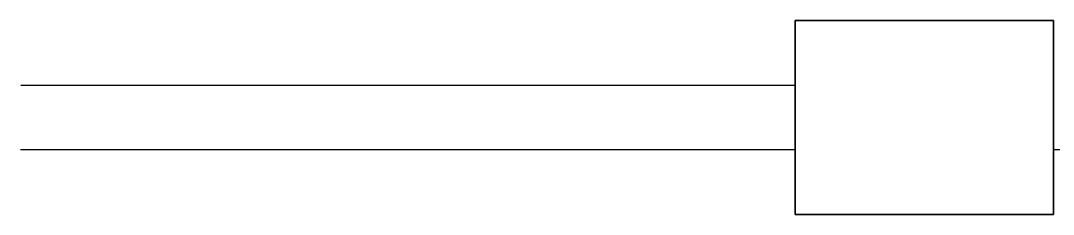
# Model space of a CAD drawing. Extents: x -19 to 297, y 0 to 420.
# Drawn here: x 141.17 to 149.17, y 248.27 to 249.77 of the extents above; entities that cross this region are included whole.
import ezdxf

# ---------------------------------------------------------------- set-up
doc = ezdxf.new("R2010")
doc.units = 0
doc.header["$MEASUREMENT"] = 0
doc.linetypes.add('K5LT_BASIC', pattern=[0])
doc.layers.add('Системный слой', color=7, linetype='Continuous')

# ---------------------------------------------------------------- blocks, each defined once
blk = doc.blocks.new('*U')
at = {"layer": 'Системный слой', "color": 5, "linetype": 'K5LT_BASIC'}
for p, q in [((149.1667, 249.7688), (147.1667, 249.7688)), ((147.1667, 249.7688), (147.1667, 248.2688)), ((149.1667, 248.2688), (149.1667, 249.7688)), ((147.1667, 248.2688), (149.1667, 248.2688))]:
    blk.add_line(p, q, dxfattribs=at)

msp = doc.modelspace()

# ---------------------------------------------------------------- linework, layer by layer
at = {"layer": 'Системный слой', "color": 5, "linetype": 'K5LT_BASIC'}
for p, q in [((147.1667, 249.7688), (147.1667, 248.2688)), ((147.1667, 249.7688), (149.1667, 249.7688)), ((149.1667, 249.7688), (147.1667, 249.7688)), ((147.1667, 248.2688), (147.1667, 249.7688)), ((147.1667, 249.7688), (147.1667, 248.2688)), ((147.1667, 249.7688), (149.1667, 249.7688)), ((149.1667, 249.7688), (149.1667, 248.2688)), ((149.1667, 249.7688), (149.1667, 248.2688)), ((149.1667, 249.7688), (149.1667, 248.2688)), ((141.1669, 249.2689), (147.1669, 249.2689)), ((147.1667, 248.7688), (141.1667, 248.7688)), ((155.1667, 248.7688), (149.1667, 248.7688)), ((147.1667, 248.2688), (149.1667, 248.2688)), ((147.1667, 248.2688), (149.1667, 248.2688)), ((149.1667, 248.2688), (147.1667, 248.2688)), ((147.1667, 248.2688), (149.1667, 248.2688)), ((148.4167, 248.2688), (147.6667, 248.2688)), ((148.4167, 248.2688), (147.6667, 248.2688)), ((148.667, 248.2692), (149.1667, 248.2688))]:
    msp.add_line(p, q, dxfattribs=at)

# ---------------------------------------------------------------- block references
at = {"layer": 'Системный слой'}
msp.add_blockref('*U', (0, 0), dxfattribs=at)
msp.add_blockref('*U', (0, 0), dxfattribs=at)
msp.add_blockref('*U', (0, 0), dxfattribs=at)
msp.add_blockref('*U', (0, 0), dxfattribs=at)
msp.add_blockref('*U', (0, 0), dxfattribs=at)
msp.add_blockref('*U', (0, 0), dxfattribs=at)
msp.add_blockref('*U', (0, 0), dxfattribs=at)
msp.add_blockref('*U', (0, 0), dxfattribs=at)
msp.add_blockref('*U', (0, 0), dxfattribs=at)
msp.add_blockref('*U', (0, 0), dxfattribs=at)
msp.add_blockref('*U', (0, 0), dxfattribs=at)
msp.add_blockref('*U', (0, 0), dxfattribs=at)
msp.add_blockref('*U', (0, 0), dxfattribs=at)
msp.add_blockref('*U', (0, 0), dxfattribs=at)
msp.add_blockref('*U', (0, 0), dxfattribs=at)
msp.add_blockref('*U', (0, 0), dxfattribs=at)
msp.add_blockref('*U', (0, 0), dxfattribs=at)
msp.add_blockref('*U', (0, 0), dxfattribs=at)
msp.add_blockref('*U', (0, 0), dxfattribs=at)
msp.add_blockref('*U', (0, 0), dxfattribs=at)
msp.add_blockref('*U', (0, 0), dxfattribs=at)
msp.add_blockref('*U', (0, 0), dxfattribs=at)
msp.add_blockref('*U', (0, 0), dxfattribs=at)
msp.add_blockref('*U', (0, 0), dxfattribs=at)
msp.add_blockref('*U', (0, 0), dxfattribs=at)
msp.add_blockref('*U', (0, 0), dxfattribs=at)
msp.add_blockref('*U', (0, 0), dxfattribs=at)
msp.add_blockref('*U', (0, 0), dxfattribs=at)
msp.add_blockref('*U', (0, 0), dxfattribs=at)
msp.add_blockref('*U', (0, 0), dxfattribs=at)
msp.add_blockref('*U', (0, 0), dxfattribs=at)
msp.add_blockref('*U', (0, 0), dxfattribs=at)
msp.add_blockref('*U', (0, 0), dxfattribs=at)
msp.add_blockref('*U', (0, 0), dxfattribs=at)
msp.add_blockref('*U', (0, 0), dxfattribs=at)
msp.add_blockref('*U', (0, 0), dxfattribs=at)
msp.add_blockref('*U', (0, 0), dxfattribs=at)
msp.add_blockref('*U', (0, 0), dxfattribs=at)
msp.add_blockref('*U', (0, 0), dxfattribs=at)
msp.add_blockref('*U', (0, 0), dxfattribs=at)
msp.add_blockref('*U', (0, 0), dxfattribs=at)
msp.add_blockref('*U', (0, 0), dxfattribs=at)
msp.add_blockref('*U', (0, 0), dxfattribs=at)
msp.add_blockref('*U', (0, 0), dxfattribs=at)
msp.add_blockref('*U', (0, 0), dxfattribs=at)
msp.add_blockref('*U', (0, 0), dxfattribs=at)
msp.add_blockref('*U', (0, 0), dxfattribs=at)
msp.add_blockref('*U', (0, 0), dxfattribs=at)
msp.add_blockref('*U', (0, 0), dxfattribs=at)
msp.add_blockref('*U', (0, 0), dxfattribs=at)
msp.add_blockref('*U', (0, 0), dxfattribs=at)
msp.add_blockref('*U', (0, 0), dxfattribs=at)
msp.add_blockref('*U', (0, 0), dxfattribs=at)
msp.add_blockref('*U', (0, 0), dxfattribs=at)
msp.add_blockref('*U', (0, 0), dxfattribs=at)
msp.add_blockref('*U', (0, 0), dxfattribs=at)
msp.add_blockref('*U', (0, 0), dxfattribs=at)
msp.add_blockref('*U', (0, 0), dxfattribs=at)
msp.add_blockref('*U', (0, 0), dxfattribs=at)
msp.add_blockref('*U', (0, 0), dxfattribs=at)
msp.add_blockref('*U', (0, 0), dxfattribs=at)
msp.add_blockref('*U', (0, 0), dxfattribs=at)
msp.add_blockref('*U', (0, 0), dxfattribs=at)
msp.add_blockref('*U', (0, 0), dxfattribs=at)
msp.add_blockref('*U', (0, 0), dxfattribs=at)
msp.add_blockref('*U', (0, 0), dxfattribs=at)
msp.add_blockref('*U', (0, 0), dxfattribs=at)
msp.add_blockref('*U', (0, 0), dxfattribs=at)
msp.add_blockref('*U', (0, 0), dxfattribs=at)
msp.add_blockref('*U', (0, 0), dxfattribs=at)
msp.add_blockref('*U', (0, 0), dxfattribs=at)
msp.add_blockref('*U', (0, 0), dxfattribs=at)
msp.add_blockref('*U', (0, 0), dxfattribs=at)
msp.add_blockref('*U', (0, 0), dxfattribs=at)
msp.add_blockref('*U', (0, 0), dxfattribs=at)
msp.add_blockref('*U', (0, 0), dxfattribs=at)
msp.add_blockref('*U', (0, 0), dxfattribs=at)
msp.add_blockref('*U', (0, 0), dxfattribs=at)
msp.add_blockref('*U', (0, 0), dxfattribs=at)
msp.add_blockref('*U', (0, 0), dxfattribs=at)
msp.add_blockref('*U', (0, 0), dxfattribs=at)
msp.add_blockref('*U', (0, 0), dxfattribs=at)
msp.add_blockref('*U', (0, 0), dxfattribs=at)
msp.add_blockref('*U', (0, 0), dxfattribs=at)
msp.add_blockref('*U', (0, 0), dxfattribs=at)
msp.add_blockref('*U', (0, 0), dxfattribs=at)
msp.add_blockref('*U', (0, 0), dxfattribs=at)
msp.add_blockref('*U', (0, 0), dxfattribs=at)
msp.add_blockref('*U', (0, 0), dxfattribs=at)
msp.add_blockref('*U', (0, 0), dxfattribs=at)
msp.add_blockref('*U', (0, 0), dxfattribs=at)
msp.add_blockref('*U', (0, 0), dxfattribs=at)
msp.add_blockref('*U', (0, 0), dxfattribs=at)
msp.add_blockref('*U', (0, 0), dxfattribs=at)
msp.add_blockref('*U', (0, 0), dxfattribs=at)
msp.add_blockref('*U', (0, 0), dxfattribs=at)
msp.add_blockref('*U', (0, 0), dxfattribs=at)
msp.add_blockref('*U', (0, 0), dxfattribs=at)
msp.add_blockref('*U', (0, 0), dxfattribs=at)
msp.add_blockref('*U', (0, 0), dxfattribs=at)
msp.add_blockref('*U', (0, 0), dxfattribs=at)
msp.add_blockref('*U', (0, 0), dxfattribs=at)
msp.add_blockref('*U', (0, 0), dxfattribs=at)
msp.add_blockref('*U', (0, 0), dxfattribs=at)
msp.add_blockref('*U', (0, 0), dxfattribs=at)
msp.add_blockref('*U', (0, 0), dxfattribs=at)
msp.add_blockref('*U', (0, 0), dxfattribs=at)
msp.add_blockref('*U', (0, 0), dxfattribs=at)
msp.add_blockref('*U', (0, 0), dxfattribs=at)
msp.add_blockref('*U', (0, 0), dxfattribs=at)
msp.add_blockref('*U', (0, 0), dxfattribs=at)
msp.add_blockref('*U', (0, 0), dxfattribs=at)
msp.add_blockref('*U', (0, 0), dxfattribs=at)
msp.add_blockref('*U', (0, 0), dxfattribs=at)
msp.add_blockref('*U', (0, 0), dxfattribs=at)
msp.add_blockref('*U', (0, 0), dxfattribs=at)
msp.add_blockref('*U', (0, 0), dxfattribs=at)
msp.add_blockref('*U', (0, 0), dxfattribs=at)
msp.add_blockref('*U', (0, 0), dxfattribs=at)
msp.add_blockref('*U', (0, 0), dxfattribs=at)
msp.add_blockref('*U', (0, 0), dxfattribs=at)
msp.add_blockref('*U', (0, 0), dxfattribs=at)
msp.add_blockref('*U', (0, 0), dxfattribs=at)
msp.add_blockref('*U', (0, 0), dxfattribs=at)
msp.add_blockref('*U', (0, 0), dxfattribs=at)
msp.add_blockref('*U', (0, 0), dxfattribs=at)
msp.add_blockref('*U', (0, 0), dxfattribs=at)
msp.add_blockref('*U', (0, 0), dxfattribs=at)
msp.add_blockref('*U', (0, 0), dxfattribs=at)
msp.add_blockref('*U', (0, 0), dxfattribs=at)
msp.add_blockref('*U', (0, 0), dxfattribs=at)
msp.add_blockref('*U', (0, 0), dxfattribs=at)
msp.add_blockref('*U', (0, 0), dxfattribs=at)
msp.add_blockref('*U', (0, 0), dxfattribs=at)
msp.add_blockref('*U', (0, 0), dxfattribs=at)
msp.add_blockref('*U', (0, 0), dxfattribs=at)
msp.add_blockref('*U', (0, 0), dxfattribs=at)
msp.add_blockref('*U', (0, 0), dxfattribs=at)
msp.add_blockref('*U', (0, 0), dxfattribs=at)
msp.add_blockref('*U', (0, 0), dxfattribs=at)
msp.add_blockref('*U', (0, 0), dxfattribs=at)
msp.add_blockref('*U', (0, 0), dxfattribs=at)
msp.add_blockref('*U', (0, 0), dxfattribs=at)
msp.add_blockref('*U', (0, 0), dxfattribs=at)
msp.add_blockref('*U', (0, 0), dxfattribs=at)
msp.add_blockref('*U', (0, 0), dxfattribs=at)
msp.add_blockref('*U', (0, 0), dxfattribs=at)
msp.add_blockref('*U', (0, 0), dxfattribs=at)
msp.add_blockref('*U', (0, 0), dxfattribs=at)
msp.add_blockref('*U', (0, 0), dxfattribs=at)
msp.add_blockref('*U', (0, 0), dxfattribs=at)
msp.add_blockref('*U', (0, 0), dxfattribs=at)
msp.add_blockref('*U', (0, 0), dxfattribs=at)
msp.add_blockref('*U', (0, 0), dxfattribs=at)
msp.add_blockref('*U', (0, 0), dxfattribs=at)
msp.add_blockref('*U', (0, 0), dxfattribs=at)
msp.add_blockref('*U', (0, 0), dxfattribs=at)
msp.add_blockref('*U', (0, 0), dxfattribs=at)
msp.add_blockref('*U', (0, 0), dxfattribs=at)
msp.add_blockref('*U', (0, 0), dxfattribs=at)
msp.add_blockref('*U', (0, 0), dxfattribs=at)
msp.add_blockref('*U', (0, 0), dxfattribs=at)
msp.add_blockref('*U', (0, 0), dxfattribs=at)
msp.add_blockref('*U', (0, 0), dxfattribs=at)
msp.add_blockref('*U', (0, 0), dxfattribs=at)
msp.add_blockref('*U', (0, 0), dxfattribs=at)
msp.add_blockref('*U', (0, 0), dxfattribs=at)
msp.add_blockref('*U', (0, 0), dxfattribs=at)
msp.add_blockref('*U', (0, 0), dxfattribs=at)
msp.add_blockref('*U', (0, 0), dxfattribs=at)
msp.add_blockref('*U', (0, 0), dxfattribs=at)
msp.add_blockref('*U', (0, 0), dxfattribs=at)
msp.add_blockref('*U', (0, 0), dxfattribs=at)
msp.add_blockref('*U', (0, 0), dxfattribs=at)
msp.add_blockref('*U', (0, 0), dxfattribs=at)
msp.add_blockref('*U', (0, 0), dxfattribs=at)
msp.add_blockref('*U', (0, 0), dxfattribs=at)
msp.add_blockref('*U', (0, 0), dxfattribs=at)
msp.add_blockref('*U', (0, 0), dxfattribs=at)
msp.add_blockref('*U', (0, 0), dxfattribs=at)
msp.add_blockref('*U', (0, 0), dxfattribs=at)
msp.add_blockref('*U', (0, 0), dxfattribs=at)
msp.add_blockref('*U', (0, 0), dxfattribs=at)
msp.add_blockref('*U', (0, 0), dxfattribs=at)
msp.add_blockref('*U', (0, 0), dxfattribs=at)
msp.add_blockref('*U', (0, 0), dxfattribs=at)
msp.add_blockref('*U', (0, 0), dxfattribs=at)
msp.add_blockref('*U', (0, 0), dxfattribs=at)
msp.add_blockref('*U', (0, 0), dxfattribs=at)
msp.add_blockref('*U', (0, 0), dxfattribs=at)
msp.add_blockref('*U', (0, 0), dxfattribs=at)
msp.add_blockref('*U', (0, 0), dxfattribs=at)
msp.add_blockref('*U', (0, 0), dxfattribs=at)
msp.add_blockref('*U', (0, 0), dxfattribs=at)
msp.add_blockref('*U', (0, 0), dxfattribs=at)
msp.add_blockref('*U', (0, 0), dxfattribs=at)
msp.add_blockref('*U', (0, 0), dxfattribs=at)
msp.add_blockref('*U', (0, 0), dxfattribs=at)
msp.add_blockref('*U', (0, 0), dxfattribs=at)
msp.add_blockref('*U', (0, 0), dxfattribs=at)
msp.add_blockref('*U', (0, 0), dxfattribs=at)
msp.add_blockref('*U', (0, 0), dxfattribs=at)
msp.add_blockref('*U', (0, 0), dxfattribs=at)
msp.add_blockref('*U', (0, 0), dxfattribs=at)
msp.add_blockref('*U', (0, 0), dxfattribs=at)
msp.add_blockref('*U', (0, 0), dxfattribs=at)
msp.add_blockref('*U', (0, 0), dxfattribs=at)
msp.add_blockref('*U', (0, 0), dxfattribs=at)
msp.add_blockref('*U', (0, 0), dxfattribs=at)
msp.add_blockref('*U', (0, 0), dxfattribs=at)
msp.add_blockref('*U', (0, 0), dxfattribs=at)
msp.add_blockref('*U', (0, 0), dxfattribs=at)
msp.add_blockref('*U', (0, 0), dxfattribs=at)
msp.add_blockref('*U', (0, 0), dxfattribs=at)
msp.add_blockref('*U', (0, 0), dxfattribs=at)
msp.add_blockref('*U', (0, 0), dxfattribs=at)
msp.add_blockref('*U', (0, 0), dxfattribs=at)
msp.add_blockref('*U', (0, 0), dxfattribs=at)
msp.add_blockref('*U', (0, 0), dxfattribs=at)
msp.add_blockref('*U', (0, 0), dxfattribs=at)
msp.add_blockref('*U', (0, 0), dxfattribs=at)
msp.add_blockref('*U', (0, 0), dxfattribs=at)
msp.add_blockref('*U', (0, 0), dxfattribs=at)
msp.add_blockref('*U', (0, 0), dxfattribs=at)
msp.add_blockref('*U', (0, 0), dxfattribs=at)
msp.add_blockref('*U', (0, 0), dxfattribs=at)
msp.add_blockref('*U', (0, 0), dxfattribs=at)
msp.add_blockref('*U', (0, 0), dxfattribs=at)
msp.add_blockref('*U', (0, 0), dxfattribs=at)
msp.add_blockref('*U', (0, 0), dxfattribs=at)
msp.add_blockref('*U', (0, 0), dxfattribs=at)
msp.add_blockref('*U', (0, 0), dxfattribs=at)
msp.add_blockref('*U', (0, 0), dxfattribs=at)
msp.add_blockref('*U', (0, 0), dxfattribs=at)
msp.add_blockref('*U', (0, 0), dxfattribs=at)
msp.add_blockref('*U', (0, 0), dxfattribs=at)
msp.add_blockref('*U', (0, 0), dxfattribs=at)
msp.add_blockref('*U', (0, 0), dxfattribs=at)
msp.add_blockref('*U', (0, 0), dxfattribs=at)
msp.add_blockref('*U', (0, 0), dxfattribs=at)
msp.add_blockref('*U', (0, 0), dxfattribs=at)
msp.add_blockref('*U', (0, 0), dxfattribs=at)
msp.add_blockref('*U', (0, 0), dxfattribs=at)
msp.add_blockref('*U', (0, 0), dxfattribs=at)
msp.add_blockref('*U', (0, 0), dxfattribs=at)
msp.add_blockref('*U', (0, 0), dxfattribs=at)
msp.add_blockref('*U', (0, 0), dxfattribs=at)
msp.add_blockref('*U', (0, 0), dxfattribs=at)
msp.add_blockref('*U', (0, 0), dxfattribs=at)
msp.add_blockref('*U', (0, 0), dxfattribs=at)
msp.add_blockref('*U', (0, 0), dxfattribs=at)
msp.add_blockref('*U', (0, 0), dxfattribs=at)
msp.add_blockref('*U', (0, 0), dxfattribs=at)
msp.add_blockref('*U', (0, 0), dxfattribs=at)
msp.add_blockref('*U', (0, 0), dxfattribs=at)
msp.add_blockref('*U', (0, 0), dxfattribs=at)
msp.add_blockref('*U', (0, 0), dxfattribs=at)
msp.add_blockref('*U', (0, 0), dxfattribs=at)
msp.add_blockref('*U', (0, 0), dxfattribs=at)
msp.add_blockref('*U', (0, 0), dxfattribs=at)
msp.add_blockref('*U', (0, 0), dxfattribs=at)
msp.add_blockref('*U', (0, 0), dxfattribs=at)
msp.add_blockref('*U', (0, 0), dxfattribs=at)
msp.add_blockref('*U', (0, 0), dxfattribs=at)
msp.add_blockref('*U', (0, 0), dxfattribs=at)
msp.add_blockref('*U', (0, 0), dxfattribs=at)
msp.add_blockref('*U', (0, 0), dxfattribs=at)
msp.add_blockref('*U', (0, 0), dxfattribs=at)
msp.add_blockref('*U', (0, 0), dxfattribs=at)
msp.add_blockref('*U', (0, 0), dxfattribs=at)
msp.add_blockref('*U', (0, 0), dxfattribs=at)
msp.add_blockref('*U', (0, 0), dxfattribs=at)
msp.add_blockref('*U', (0, 0), dxfattribs=at)
msp.add_blockref('*U', (0, 0), dxfattribs=at)
msp.add_blockref('*U', (0, 0), dxfattribs=at)
msp.add_blockref('*U', (0, 0), dxfattribs=at)
msp.add_blockref('*U', (0, 0), dxfattribs=at)
msp.add_blockref('*U', (0, 0), dxfattribs=at)
msp.add_blockref('*U', (0, 0), dxfattribs=at)
msp.add_blockref('*U', (0, 0), dxfattribs=at)
msp.add_blockref('*U', (0, 0), dxfattribs=at)
msp.add_blockref('*U', (0, 0), dxfattribs=at)
msp.add_blockref('*U', (0, 0), dxfattribs=at)
msp.add_blockref('*U', (0, 0), dxfattribs=at)
msp.add_blockref('*U', (0, 0), dxfattribs=at)
msp.add_blockref('*U', (0, 0), dxfattribs=at)
msp.add_blockref('*U', (0, 0), dxfattribs=at)
msp.add_blockref('*U', (0, 0), dxfattribs=at)
msp.add_blockref('*U', (0, 0), dxfattribs=at)
msp.add_blockref('*U', (0, 0), dxfattribs=at)
msp.add_blockref('*U', (0, 0), dxfattribs=at)
msp.add_blockref('*U', (0, 0), dxfattribs=at)
msp.add_blockref('*U', (0, 0), dxfattribs=at)
msp.add_blockref('*U', (0, 0), dxfattribs=at)
msp.add_blockref('*U', (0, 0), dxfattribs=at)
msp.add_blockref('*U', (0, 0), dxfattribs=at)
msp.add_blockref('*U', (0, 0), dxfattribs=at)
msp.add_blockref('*U', (0, 0), dxfattribs=at)
msp.add_blockref('*U', (0, 0), dxfattribs=at)
msp.add_blockref('*U', (0, 0), dxfattribs=at)
msp.add_blockref('*U', (0, 0), dxfattribs=at)
msp.add_blockref('*U', (0, 0), dxfattribs=at)
msp.add_blockref('*U', (0, 0), dxfattribs=at)
msp.add_blockref('*U', (0, 0), dxfattribs=at)
msp.add_blockref('*U', (0, 0), dxfattribs=at)
msp.add_blockref('*U', (0, 0), dxfattribs=at)
msp.add_blockref('*U', (0, 0), dxfattribs=at)
msp.add_blockref('*U', (0, 0), dxfattribs=at)
msp.add_blockref('*U', (0, 0), dxfattribs=at)
msp.add_blockref('*U', (0, 0), dxfattribs=at)
msp.add_blockref('*U', (0, 0), dxfattribs=at)
msp.add_blockref('*U', (0, 0), dxfattribs=at)
msp.add_blockref('*U', (0, 0), dxfattribs=at)
msp.add_blockref('*U', (0, 0), dxfattribs=at)
msp.add_blockref('*U', (0, 0), dxfattribs=at)
msp.add_blockref('*U', (0, 0), dxfattribs=at)
msp.add_blockref('*U', (0, 0), dxfattribs=at)
msp.add_blockref('*U', (0, 0), dxfattribs=at)
msp.add_blockref('*U', (0, 0), dxfattribs=at)
msp.add_blockref('*U', (0, 0), dxfattribs=at)
msp.add_blockref('*U', (0, 0), dxfattribs=at)
msp.add_blockref('*U', (0, 0), dxfattribs=at)
msp.add_blockref('*U', (0, 0), dxfattribs=at)
msp.add_blockref('*U', (0, 0), dxfattribs=at)
msp.add_blockref('*U', (0, 0), dxfattribs=at)
msp.add_blockref('*U', (0, 0), dxfattribs=at)
msp.add_blockref('*U', (0, 0), dxfattribs=at)
msp.add_blockref('*U', (0, 0), dxfattribs=at)
msp.add_blockref('*U', (0, 0), dxfattribs=at)
msp.add_blockref('*U', (0, 0), dxfattribs=at)
msp.add_blockref('*U', (0, 0), dxfattribs=at)
msp.add_blockref('*U', (0, 0), dxfattribs=at)
msp.add_blockref('*U', (0, 0), dxfattribs=at)
msp.add_blockref('*U', (0, 0), dxfattribs=at)
msp.add_blockref('*U', (0, 0), dxfattribs=at)
msp.add_blockref('*U', (0, 0), dxfattribs=at)
msp.add_blockref('*U', (0, 0), dxfattribs=at)
msp.add_blockref('*U', (0, 0), dxfattribs=at)
msp.add_blockref('*U', (0, 0), dxfattribs=at)
msp.add_blockref('*U', (0, 0), dxfattribs=at)
msp.add_blockref('*U', (0, 0), dxfattribs=at)
msp.add_blockref('*U', (0, 0), dxfattribs=at)
msp.add_blockref('*U', (0, 0), dxfattribs=at)
msp.add_blockref('*U', (0, 0), dxfattribs=at)
msp.add_blockref('*U', (0, 0), dxfattribs=at)
msp.add_blockref('*U', (0, 0), dxfattribs=at)
msp.add_blockref('*U', (0, 0), dxfattribs=at)
msp.add_blockref('*U', (0, 0), dxfattribs=at)
msp.add_blockref('*U', (0, 0), dxfattribs=at)
msp.add_blockref('*U', (0, 0), dxfattribs=at)
msp.add_blockref('*U', (0, 0), dxfattribs=at)
msp.add_blockref('*U', (0, 0), dxfattribs=at)
msp.add_blockref('*U', (0, 0), dxfattribs=at)
msp.add_blockref('*U', (0, 0), dxfattribs=at)
msp.add_blockref('*U', (0, 0), dxfattribs=at)
msp.add_blockref('*U', (0, 0), dxfattribs=at)
msp.add_blockref('*U', (0, 0), dxfattribs=at)
msp.add_blockref('*U', (0, 0), dxfattribs=at)
msp.add_blockref('*U', (0, 0), dxfattribs=at)
msp.add_blockref('*U', (0, 0), dxfattribs=at)
msp.add_blockref('*U', (0, 0), dxfattribs=at)
msp.add_blockref('*U', (0, 0), dxfattribs=at)
msp.add_blockref('*U', (0, 0), dxfattribs=at)
msp.add_blockref('*U', (0, 0), dxfattribs=at)
msp.add_blockref('*U', (0, 0), dxfattribs=at)
msp.add_blockref('*U', (0, 0), dxfattribs=at)
msp.add_blockref('*U', (0, 0), dxfattribs=at)
msp.add_blockref('*U', (0, 0), dxfattribs=at)
msp.add_blockref('*U', (0, 0), dxfattribs=at)
msp.add_blockref('*U', (0, 0), dxfattribs=at)
msp.add_blockref('*U', (0, 0), dxfattribs=at)
msp.add_blockref('*U', (0, 0), dxfattribs=at)
msp.add_blockref('*U', (0, 0), dxfattribs=at)
msp.add_blockref('*U', (0, 0), dxfattribs=at)
msp.add_blockref('*U', (0, 0), dxfattribs=at)
msp.add_blockref('*U', (0, 0), dxfattribs=at)
msp.add_blockref('*U', (0, 0), dxfattribs=at)
msp.add_blockref('*U', (0, 0), dxfattribs=at)
msp.add_blockref('*U', (0, 0), dxfattribs=at)
msp.add_blockref('*U', (0, 0), dxfattribs=at)
msp.add_blockref('*U', (0, 0), dxfattribs=at)
msp.add_blockref('*U', (0, 0), dxfattribs=at)
msp.add_blockref('*U', (0, 0), dxfattribs=at)
msp.add_blockref('*U', (0, 0), dxfattribs=at)
msp.add_blockref('*U', (0, 0), dxfattribs=at)
msp.add_blockref('*U', (0, 0), dxfattribs=at)
msp.add_blockref('*U', (0, 0), dxfattribs=at)
msp.add_blockref('*U', (0, 0), dxfattribs=at)
msp.add_blockref('*U', (0, 0), dxfattribs=at)
msp.add_blockref('*U', (0, 0), dxfattribs=at)
msp.add_blockref('*U', (0, 0), dxfattribs=at)
msp.add_blockref('*U', (0, 0), dxfattribs=at)
msp.add_blockref('*U', (0, 0), dxfattribs=at)
msp.add_blockref('*U', (0, 0), dxfattribs=at)
msp.add_blockref('*U', (0, 0), dxfattribs=at)
msp.add_blockref('*U', (0, 0), dxfattribs=at)
msp.add_blockref('*U', (0, 0), dxfattribs=at)
msp.add_blockref('*U', (0, 0), dxfattribs=at)
msp.add_blockref('*U', (0, 0), dxfattribs=at)
msp.add_blockref('*U', (0, 0), dxfattribs=at)
msp.add_blockref('*U', (0, 0), dxfattribs=at)
msp.add_blockref('*U', (0, 0), dxfattribs=at)
msp.add_blockref('*U', (0, 0), dxfattribs=at)
msp.add_blockref('*U', (0, 0), dxfattribs=at)
msp.add_blockref('*U', (0, 0), dxfattribs=at)
msp.add_blockref('*U', (0, 0), dxfattribs=at)
msp.add_blockref('*U', (0, 0), dxfattribs=at)
msp.add_blockref('*U', (0, 0), dxfattribs=at)
msp.add_blockref('*U', (0, 0), dxfattribs=at)
msp.add_blockref('*U', (0, 0), dxfattribs=at)
msp.add_blockref('*U', (0, 0), dxfattribs=at)
msp.add_blockref('*U', (0, 0), dxfattribs=at)
msp.add_blockref('*U', (0, 0), dxfattribs=at)
msp.add_blockref('*U', (0, 0), dxfattribs=at)
msp.add_blockref('*U', (0, 0), dxfattribs=at)
msp.add_blockref('*U', (0, 0), dxfattribs=at)
msp.add_blockref('*U', (0, 0), dxfattribs=at)
msp.add_blockref('*U', (0, 0), dxfattribs=at)
msp.add_blockref('*U', (0, 0), dxfattribs=at)
msp.add_blockref('*U', (0, 0), dxfattribs=at)
msp.add_blockref('*U', (0, 0), dxfattribs=at)
msp.add_blockref('*U', (0, 0), dxfattribs=at)
msp.add_blockref('*U', (0, 0), dxfattribs=at)
msp.add_blockref('*U', (0, 0), dxfattribs=at)
msp.add_blockref('*U', (0, 0), dxfattribs=at)
msp.add_blockref('*U', (0, 0), dxfattribs=at)
msp.add_blockref('*U', (0, 0), dxfattribs=at)
msp.add_blockref('*U', (0, 0), dxfattribs=at)
msp.add_blockref('*U', (0, 0), dxfattribs=at)
msp.add_blockref('*U', (0, 0), dxfattribs=at)
msp.add_blockref('*U', (0, 0), dxfattribs=at)
msp.add_blockref('*U', (0, 0), dxfattribs=at)
msp.add_blockref('*U', (0, 0), dxfattribs=at)
msp.add_blockref('*U', (0, 0), dxfattribs=at)
msp.add_blockref('*U', (0, 0), dxfattribs=at)
msp.add_blockref('*U', (0, 0), dxfattribs=at)
msp.add_blockref('*U', (0, 0), dxfattribs=at)
msp.add_blockref('*U', (0, 0), dxfattribs=at)
msp.add_blockref('*U', (0, 0), dxfattribs=at)
msp.add_blockref('*U', (0, 0), dxfattribs=at)
msp.add_blockref('*U', (0, 0), dxfattribs=at)
msp.add_blockref('*U', (0, 0), dxfattribs=at)
msp.add_blockref('*U', (0, 0), dxfattribs=at)
msp.add_blockref('*U', (0, 0), dxfattribs=at)
msp.add_blockref('*U', (0, 0), dxfattribs=at)
msp.add_blockref('*U', (0, 0), dxfattribs=at)
msp.add_blockref('*U', (0, 0), dxfattribs=at)
msp.add_blockref('*U', (0, 0), dxfattribs=at)
msp.add_blockref('*U', (0, 0), dxfattribs=at)
msp.add_blockref('*U', (0, 0), dxfattribs=at)

doc.saveas('drawing.dxf')
